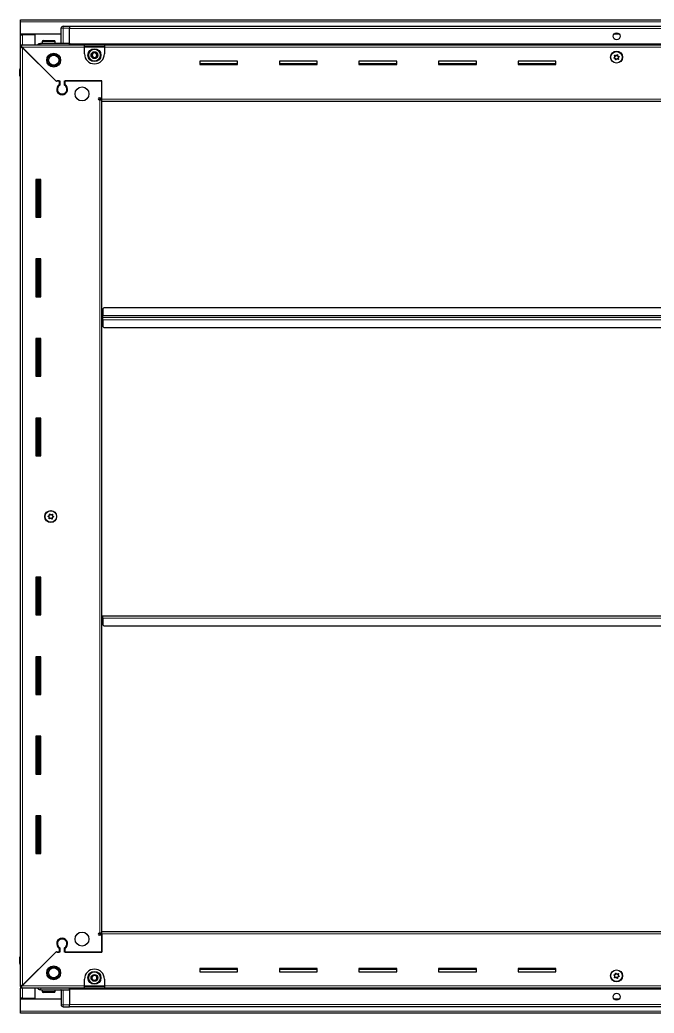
# Model space of a CAD drawing. Header units: millimetres. Extents: x 1315 to 6279, y -1645 to 1872.
# Drawn here: x 5003 to 5641, y 677 to 1676 of the extents above; entities that cross this region are included whole.
import ezdxf

# ---------------------------------------------------------------- set-up
doc = ezdxf.new("R2010")
doc.units = ezdxf.units.MM

msp = doc.modelspace()

# ---------------------------------------------------------------- linework, layer by layer
at = {"color": 7, "linetype": 'Continuous', "lineweight": 25}
for p, q in [((5003.81, 1673.72), (5003.81, 1675.82)), ((5003.81, 1675.82), (6202.81, 1675.82)), ((5003.81, 1661.32), (5003.81, 1673.72)), ((5045.49, 1668.82), (5045.49, 1668.82)), ((5046.81, 1669.32), (5053.31, 1669.32)), ((5046.81, 1669.32), (5053.31, 1669.32)), ((5053.31, 1669.32), (5053.31, 1669.32)), ((5053.31, 1669.32), (5053.31, 1669.32)), ((5053.31, 1669.32), (5053.31, 1667.32)), ((6153.31, 1669.17), (5053.31, 1669.17)), ((5044.81, 1661.32), (5003.81, 1661.32)), ((5003.81, 1660.82), (5003.81, 1661.32)), ((5003.81, 1650.57), (5003.81, 1660.82)), ((5003.81, 1660.82), (5005.91, 1660.82)), ((5005.31, 1660.82), (5005.31, 1661.32)), ((5018.81, 1660.82), (5005.91, 1660.82)), ((5018.81, 1650.57), (5018.81, 1660.82)), ((5044.81, 1652.32), (5044.81, 1667.32)), ((5053.31, 1652.32), (5053.31, 1667.32)), ((5606.19, 1661.32), (5600.44, 1661.32)), ((5003.81, 1649.07), (5003.81, 1650.57)), ((5003.81, 1650.57), (5004.81, 1650.57)), ((5003.81, 1648.57), (5003.81, 1649.07)), ((5003.81, 1649.07), (5004.81, 1649.07)), ((5003.81, 704.07), (5003.81, 1648.57)), ((5005.31, 1648.57), (5003.81, 1648.57)), ((5004.81, 1649.07), (5004.81, 1650.57)), ((5004.81, 1650.57), (5068.31, 1650.57)), ((5005.41, 1648.47), (5039.31, 1614.57)), ((5024.31, 1652.32), (5053.31, 1652.32)), ((5025.81, 1654.22), (5025.81, 1652.32)), ((5026.61, 1655.02), (5038.01, 1655.02)), ((5038.81, 1652.32), (5038.81, 1654.22)), ((5053.24, 1650.57), (5053.31, 1652.29)), ((5053.31, 1652.32), (5053.31, 1651.82)), ((5053.31, 1651.17), (6153.31, 1651.17)), ((5068.31, 1648.47), (5068.31, 1650.57)), ((5068.31, 1650.57), (5088.31, 1650.57)), ((5068.31, 1649.07), (5088.31, 1649.07)), ((5068.31, 1641.57), (5068.31, 1648.47)), ((5088.31, 1650.57), (6118.31, 1650.57)), ((5088.31, 1650.57), (5088.31, 1648.47)), ((5088.31, 1648.47), (5088.31, 1641.57)), ((5040.01, 1613.87), (5005.91, 1647.97)), ((5222.31, 1634.32), (5184.31, 1634.32)), ((5184.31, 1634.32), (5184.31, 1630.82)), ((5222.31, 1631.57), (5184.31, 1631.57)), ((5184.31, 1630.82), (5222.31, 1630.82)), ((5222.31, 1630.82), (5222.31, 1634.32)), ((5302.31, 1634.32), (5264.31, 1634.32)), ((5264.31, 1634.32), (5264.31, 1630.82)), ((5302.31, 1631.57), (5264.31, 1631.57)), ((5264.31, 1630.82), (5302.31, 1630.82)), ((5302.31, 1630.82), (5302.31, 1634.32)), ((5382.31, 1634.32), (5344.31, 1634.32)), ((5344.31, 1634.32), (5344.31, 1630.82)), ((5382.31, 1631.57), (5344.31, 1631.57)), ((5344.31, 1630.82), (5382.31, 1630.82)), ((5382.31, 1630.82), (5382.31, 1634.32)), ((5462.31, 1634.32), (5424.31, 1634.32)), ((5424.31, 1634.32), (5424.31, 1630.82)), ((5462.31, 1631.57), (5424.31, 1631.57)), ((5424.31, 1630.82), (5462.31, 1630.82)), ((5462.31, 1630.82), (5462.31, 1634.32)), ((5542.31, 1634.32), (5504.31, 1634.32)), ((5504.31, 1634.32), (5504.31, 1630.82)), ((5542.31, 1631.57), (5504.31, 1631.57)), ((5504.31, 1630.82), (5542.31, 1630.82)), ((5542.31, 1630.82), (5542.31, 1634.32)), ((5003.31, 1625.82), (5003.31, 1619.32)), ((5003.31, 1619.32), (5003.31, 1625.82)), ((5003.31, 1619.32), (5003.31, 1619.32)), ((5003.81, 1619.32), (5003.31, 1619.32)), ((5003.46, 1619.32), (5003.46, 733.32)), ((5039.31, 1614.57), (5043.51, 1614.57)), ((5040.71, 1614.57), (5040.01, 1613.87)), ((5042.81, 1614.57), (5040.71, 1614.57)), ((5042.81, 1614.57), (5042.81, 1610.68)), ((5043.51, 1614.57), (5043.51, 1610.29)), ((5048.11, 1614.57), (5085.81, 1614.57)), ((5048.11, 1610.29), (5048.11, 1614.57)), ((5048.81, 1610.68), (5048.81, 1614.57)), ((5085.81, 1614.57), (5048.81, 1614.57)), ((5085.81, 1595.92), (5085.81, 1614.57)), ((5085.81, 1597.32), (5085.81, 1614.57)), ((5043.81, 1601.71), (5043.81, 1600.95)), ((5082.96, 1597.32), (5085.81, 1597.32)), ((5083.71, 1595.32), (5082.96, 1595.32)), ((5083.71, 1595.32), (5085.81, 1595.32)), ((5085.81, 1596.32), (5083.81, 1596.32)), ((5083.81, 1596.32), (5083.81, 1595.32)), ((5085.81, 1593.82), (5085.81, 1595.92)), ((6120.81, 1593.82), (5085.81, 1593.82)), ((5085.81, 758.82), (5085.81, 1593.82)), ((5024.31, 1515.32), (5019.31, 1515.32)), ((5019.31, 1515.32), (5019.31, 1477.32)), ((5021.46, 1477.32), (5021.46, 1515.32)), ((5023.25, 1477.32), (5023.25, 1515.32)), ((5023.29, 1477.32), (5023.29, 1515.32)), ((5024.31, 1477.32), (5024.31, 1515.32)), ((5019.31, 1477.32), (5024.31, 1477.32)), ((5024.31, 1435.32), (5019.31, 1435.32)), ((5019.31, 1435.32), (5019.31, 1397.32)), ((5021.46, 1397.32), (5021.46, 1435.32)), ((5023.25, 1397.32), (5023.25, 1435.32)), ((5023.29, 1397.32), (5023.29, 1435.32)), ((5024.31, 1397.32), (5024.31, 1435.32)), ((5019.31, 1397.32), (5024.31, 1397.32)), ((5086.81, 1379.17), (5086.56, 1379.17)), ((5086.56, 1379.17), (5086.56, 1376.32)), ((5087.81, 1386.32), (5086.81, 1385.32)), ((5086.81, 1385.32), (5086.81, 1378.42)), ((6118.81, 1386.32), (5087.81, 1386.32)), ((5086.56, 1376.32), (5085.81, 1376.32)), ((5086.56, 1376.32), (5086.56, 1373.47)), ((5086.56, 1373.47), (5086.81, 1373.47)), ((5086.81, 1376.32), (5086.81, 1378.42)), ((5086.81, 1374.22), (5086.81, 1376.32)), ((6119.81, 1376.32), (5086.81, 1376.32)), ((5086.81, 1374.22), (5086.81, 1367.32)), ((5086.81, 1367.32), (5087.81, 1366.32)), ((5087.81, 1366.32), (6118.81, 1366.32)), ((5024.31, 1355.32), (5019.31, 1355.32)), ((5019.31, 1355.32), (5019.31, 1317.32)), ((5021.46, 1317.32), (5021.46, 1355.32)), ((5023.25, 1317.32), (5023.25, 1355.32)), ((5023.29, 1317.32), (5023.29, 1355.32)), ((5024.31, 1317.32), (5024.31, 1355.32)), ((5019.31, 1317.32), (5024.31, 1317.32)), ((5024.31, 1275.32), (5019.31, 1275.32)), ((5019.31, 1275.32), (5019.31, 1237.32)), ((5021.46, 1237.32), (5021.46, 1275.32)), ((5023.25, 1237.32), (5023.25, 1275.32)), ((5023.29, 1237.32), (5023.29, 1275.32)), ((5024.31, 1237.32), (5024.31, 1275.32)), ((5019.31, 1237.32), (5024.31, 1237.32)), ((5024.31, 1115.32), (5019.31, 1115.32)), ((5019.31, 1115.32), (5019.31, 1077.32)), ((5021.46, 1077.32), (5021.46, 1115.32)), ((5023.25, 1077.32), (5023.25, 1115.32)), ((5023.29, 1077.32), (5023.29, 1115.32)), ((5024.31, 1077.32), (5024.31, 1115.32)), ((5019.31, 1077.32), (5024.31, 1077.32)), ((5085.81, 1076.32), (5086.56, 1076.32)), ((5086.56, 1076.32), (5086.56, 1073.47)), ((5086.56, 1073.47), (5086.81, 1073.47)), ((5086.81, 1074.22), (5086.81, 1076.32)), ((5086.81, 1076.32), (6119.81, 1076.32)), ((5086.81, 1074.22), (5086.81, 1067.32)), ((5086.81, 1067.32), (5087.81, 1066.32)), ((5087.81, 1066.32), (6118.81, 1066.32)), ((5024.31, 1035.32), (5019.31, 1035.32)), ((5019.31, 1035.32), (5019.31, 997.32)), ((5021.46, 997.32), (5021.46, 1035.32)), ((5023.25, 997.32), (5023.25, 1035.32)), ((5023.29, 997.32), (5023.29, 1035.32)), ((5024.31, 997.32), (5024.31, 1035.32)), ((5019.31, 997.32), (5024.31, 997.32)), ((5024.31, 955.32), (5019.31, 955.32)), ((5019.31, 955.32), (5019.31, 917.32)), ((5021.46, 917.32), (5021.46, 955.32)), ((5023.25, 917.32), (5023.25, 955.32)), ((5023.29, 917.32), (5023.29, 955.32)), ((5024.31, 917.32), (5024.31, 955.32)), ((5019.31, 917.32), (5024.31, 917.32)), ((5024.31, 875.32), (5019.31, 875.32)), ((5019.31, 875.32), (5019.31, 837.32)), ((5021.46, 837.32), (5021.46, 875.32)), ((5023.25, 837.32), (5023.25, 875.32)), ((5023.29, 837.32), (5023.29, 875.32)), ((5024.31, 837.32), (5024.31, 875.32)), ((5019.31, 837.32), (5024.31, 837.32)), ((5043.81, 751.7), (5043.81, 750.94)), ((5082.96, 757.32), (5083.71, 757.32)), ((5085.81, 755.32), (5082.96, 755.32)), ((5085.81, 757.32), (5083.71, 757.32)), ((5083.81, 757.32), (5083.81, 756.32)), ((5083.81, 756.32), (5085.81, 756.32)), ((5085.81, 756.72), (5085.81, 758.82)), ((5085.81, 758.82), (6120.81, 758.82)), ((5085.81, 756.72), (5085.81, 738.07)), ((5085.81, 738.07), (5085.81, 755.32)), ((5042.81, 741.96), (5042.81, 738.07)), ((5043.51, 742.36), (5043.51, 738.07)), ((5048.11, 738.07), (5048.11, 742.36)), ((5048.81, 738.07), (5048.81, 741.96)), ((5003.31, 733.32), (5003.31, 733.32)), ((5003.31, 726.82), (5003.31, 733.32)), ((5003.31, 733.32), (5003.31, 733.32)), ((5003.31, 733.32), (5003.31, 726.82)), ((5003.81, 733.32), (5003.31, 733.32)), ((5039.31, 738.07), (5005.41, 704.17)), ((5005.91, 704.67), (5040.01, 738.77)), ((5043.51, 738.07), (5039.31, 738.07)), ((5040.01, 738.77), (5040.71, 738.07)), ((5040.71, 738.07), (5042.81, 738.07)), ((5085.81, 738.07), (5048.11, 738.07)), ((5048.81, 738.07), (5085.81, 738.07)), ((5003.81, 725.5), (5003.81, 725.5)), ((5222.31, 721.82), (5184.31, 721.82)), ((5184.31, 721.82), (5184.31, 718.32)), ((5184.31, 721.07), (5222.31, 721.07)), ((5222.31, 718.32), (5222.31, 721.82)), ((5302.31, 721.82), (5264.31, 721.82)), ((5264.31, 721.82), (5264.31, 718.32)), ((5264.31, 721.07), (5302.31, 721.07)), ((5302.31, 718.32), (5302.31, 721.82)), ((5382.31, 721.82), (5344.31, 721.82)), ((5344.31, 721.82), (5344.31, 718.32)), ((5344.31, 721.07), (5382.31, 721.07)), ((5382.31, 718.32), (5382.31, 721.82)), ((5462.31, 721.82), (5424.31, 721.82)), ((5424.31, 721.82), (5424.31, 718.32)), ((5424.31, 721.07), (5462.31, 721.07)), ((5462.31, 718.32), (5462.31, 721.82)), ((5542.31, 721.82), (5504.31, 721.82)), ((5504.31, 721.82), (5504.31, 718.32)), ((5504.31, 721.07), (5542.31, 721.07)), ((5542.31, 718.32), (5542.31, 721.82)), ((5068.31, 704.17), (5068.31, 711.07)), ((5088.31, 711.07), (5088.31, 704.17)), ((5184.31, 718.32), (5222.31, 718.32)), ((5264.31, 718.32), (5302.31, 718.32)), ((5344.31, 718.32), (5382.31, 718.32)), ((5424.31, 718.32), (5462.31, 718.32)), ((5504.31, 718.32), (5542.31, 718.32)), ((5003.81, 703.57), (5003.81, 704.07)), ((5005.31, 704.07), (5003.81, 704.07)), ((5003.81, 703.57), (5003.81, 702.07)), ((5004.81, 703.57), (5003.81, 703.57)), ((5003.81, 691.82), (5003.81, 702.07)), ((5004.81, 702.07), (5003.81, 702.07)), ((5004.81, 703.57), (5004.81, 702.07)), ((5068.31, 702.07), (5004.81, 702.07)), ((5018.81, 691.82), (5018.81, 702.07)), ((5024.31, 700.32), (5053.31, 700.32)), ((5025.81, 700.32), (5025.81, 698.42)), ((5038.81, 698.42), (5038.81, 700.32)), ((5044.81, 700.32), (5044.81, 685.32)), ((5053.31, 700.36), (5053.24, 702.07)), ((6153.31, 701.47), (5053.31, 701.47)), ((5053.31, 700.32), (5053.31, 700.82)), ((5053.31, 700.32), (5053.31, 685.32)), ((5068.31, 702.07), (5068.31, 704.17)), ((5088.31, 703.57), (5068.31, 703.57)), ((5088.31, 702.07), (5068.31, 702.07)), ((5088.31, 704.17), (5088.31, 702.07)), ((6118.31, 702.07), (5088.31, 702.07)), ((5005.91, 691.82), (5003.81, 691.82)), ((5003.81, 691.32), (5003.81, 691.82)), ((5003.81, 678.92), (5003.81, 691.32)), ((5003.81, 691.32), (5044.81, 691.32)), ((5005.31, 691.32), (5005.31, 691.82)), ((5005.91, 691.82), (5018.81, 691.82)), ((5030.39, 697.62), (5026.61, 697.62)), ((5038.01, 697.62), (5030.39, 697.62)), ((5600.44, 691.32), (5606.19, 691.32)), ((5044.81, 685.32), (5044.81, 685.32)), ((5046.81, 683.32), (5053.31, 683.32)), ((5046.81, 683.32), (5053.31, 683.32)), ((5053.31, 683.32), (5053.31, 685.32)), ((5053.31, 683.47), (6153.31, 683.47)), ((5053.31, 683.32), (5053.31, 683.32)), ((5003.81, 676.82), (5003.81, 678.92)), ((6202.81, 676.82), (5003.81, 676.82))]:
    msp.add_line(p, q, dxfattribs=at)
at = {"color": 8, "linetype": 'Continuous', "lineweight": 18}
for p, q in [((6202.81, 1673.72), (5003.81, 1673.72)), ((5046.81, 1669.32), (5046.81, 1667.32)), ((5005.91, 1660.82), (5005.91, 1661.32)), ((5005.91, 1650.57), (5005.91, 1660.82)), ((5044.81, 1667.32), (5046.81, 1667.32)), ((5046.81, 1667.32), (5046.81, 1652.32)), ((5053.31, 1667.32), (5046.81, 1667.32)), ((6153.31, 1667.17), (5053.31, 1667.17)), ((5068.31, 1648.47), (5005.41, 1648.47)), ((5025.81, 1654.22), (5038.81, 1654.22)), ((6153.31, 1651.82), (5053.31, 1651.82)), ((6153.31, 1650.59), (5053.31, 1650.59)), ((5068.31, 1648.47), (5088.31, 1648.47)), ((6118.31, 1648.47), (5088.31, 1648.47)), ((5005.91, 1647.97), (5005.91, 704.67)), ((5003.81, 1625.82), (5003.31, 1625.82)), ((5083.71, 757.32), (5083.71, 1595.32)), ((5085.81, 1595.92), (6120.81, 1595.92)), ((5020.81, 1515.32), (5020.81, 1477.32)), ((5022.05, 1515.32), (5022.05, 1477.32)), ((5020.81, 1435.32), (5020.81, 1397.32)), ((5022.05, 1435.32), (5022.05, 1397.32)), ((6119.81, 1378.42), (5086.81, 1378.42)), ((5086.81, 1374.22), (6119.81, 1374.22)), ((5020.81, 1355.32), (5020.81, 1317.32)), ((5022.05, 1355.32), (5022.05, 1317.32)), ((5020.81, 1275.32), (5020.81, 1237.32)), ((5022.05, 1275.32), (5022.05, 1237.32)), ((5020.81, 1115.32), (5020.81, 1077.32)), ((5022.05, 1115.32), (5022.05, 1077.32)), ((5086.81, 1074.22), (6119.81, 1074.22)), ((5020.81, 1035.32), (5020.81, 997.32)), ((5022.05, 1035.32), (5022.05, 997.32)), ((5020.81, 955.32), (5020.81, 917.32)), ((5022.05, 955.32), (5022.05, 917.32)), ((5020.81, 875.32), (5020.81, 837.32)), ((5022.05, 875.32), (5022.05, 837.32)), ((6120.81, 756.72), (5085.81, 756.72)), ((5003.81, 726.82), (5003.31, 726.82)), ((5005.41, 704.17), (5068.31, 704.17)), ((5005.91, 691.82), (5005.91, 702.07)), ((5046.81, 685.32), (5046.81, 700.32)), ((5053.31, 702.06), (6153.31, 702.06)), ((5053.31, 700.82), (6153.31, 700.82)), ((5088.31, 704.17), (5068.31, 704.17)), ((5088.31, 704.17), (6118.31, 704.17)), ((5005.91, 691.32), (5005.91, 691.82)), ((5030.12, 698.42), (5025.81, 698.42)), ((5038.81, 698.42), (5030.12, 698.42)), ((5044.81, 685.32), (5046.81, 685.32)), ((5053.31, 685.32), (5046.81, 685.32)), ((5046.81, 683.32), (5046.81, 685.32)), ((5053.31, 685.47), (6153.31, 685.47)), ((6202.81, 678.92), (5003.81, 678.92))]:
    msp.add_line(p, q, dxfattribs=at)
at = {"color": 7, "linetype": 'Continuous', "lineweight": 25}
for centre, radius in [((5603.31, 1659.32), 3.5), ((5037.31, 1635.32), 7), ((5037.31, 1635.32), 6.03), ((5037.31, 1635.32), 5.1), ((5078.31, 1640.32), 6.5), ((5078.31, 1640.32), 3.46), ((5603.31, 1638.32), 6), ((5603.31, 1638.17), 5.78), ((5603.31, 1638.17), 1.85), ((5065.81, 1601.32), 7), ((5034.31, 1176.32), 6), ((5034.46, 1176.32), 5.79), ((5034.46, 1176.32), 1.85), ((5065.81, 751.32), 7), ((5037.31, 717.32), 7), ((5037.31, 717.32), 6.03), ((5037.31, 717.32), 5.1), ((5603.31, 714.32), 6), ((5603.31, 714.47), 5.79), ((5078.31, 712.32), 6.5), ((5078.31, 712.32), 3.46), ((5603.31, 714.47), 1.85), ((5603.31, 693.32), 3.5)]:
    msp.add_circle(centre, radius, dxfattribs=at)
at = {"color": 8, "linetype": 'Continuous', "lineweight": 18}
for centre in [(5078.31, 1640.32), (5078.31, 712.32)]:
    msp.add_circle(centre, 5.7, dxfattribs=at)
at = {"color": 7, "linetype": 'Continuous', "lineweight": 25}
for centre, radius, start, end in [((5046.81, 1667.32), 2, 90, 180), ((5046.81, 1667.32), 2, 90, 131.40962), ((5026.61, 1654.22), 0.8, 90, 180), ((5038.01, 1654.22), 0.8, 0, 90), ((5044.61, 1652.52), 0.2, 270, 0), ((5078.31, 1641.57), 10, 180, 270), ((5078.31, 1640.32), 2.5, 134.01559, 194.01559), ((5078.31, 1640.32), 2.5, 194.01559, 254.01559), ((5078.31, 1640.32), 2.5, 74.01559, 134.01559), ((5078.31, 1640.32), 2.5, 254.01559, 314.01559), ((5078.31, 1641.57), 10, 270, 0), ((5078.31, 1640.32), 2.5, 14.01559, 74.01559), ((5078.31, 1640.32), 2.5, 314.01559, 14.01559), ((5005.31, 1625.82), 2, 138.59038, 180), ((5045.81, 1606.07), 5.5, 123.05573, 56.94427), ((5045.81, 1606.07), 4.8, 118.63099, 61.36901), ((5082.96, 1596.32), 1, 90, 270), ((5045.81, 746.57), 5.5, 303.05573, 236.94427), ((5045.81, 746.57), 4.8, 298.63099, 241.36901), ((5082.96, 756.32), 1, 90, 270), ((5005.31, 726.82), 2, 180, 221.39416), ((5078.31, 711.07), 10, 90, 180), ((5078.31, 711.07), 10, 0, 90), ((5078.31, 712.32), 2.5, 127.47401, 187.47401), ((5078.31, 712.32), 2.5, 187.47401, 247.47401), ((5078.31, 712.32), 2.5, 67.47401, 127.47401), ((5078.31, 712.32), 2.5, 247.47401, 307.47401), ((5078.31, 712.32), 2.5, 7.47401, 67.47401), ((5078.31, 712.32), 2.5, 307.47401, 7.47401), ((5044.61, 700.12), 0.2, 0, 90), ((5026.61, 698.42), 0.8, 180, 270), ((5038.01, 698.42), 0.8, 270, 0), ((5046.81, 685.32), 2, 180, 270), ((5046.81, 685.32), 2, 180, 270)]:
    msp.add_arc(centre, radius, start, end, dxfattribs=at)
for points, knots in [([(5003.81, 1648.57), (5003.84, 1648.53), (5003.89, 1648.44), (5004.28, 1648.3), (5004.84, 1648.17), (5005.42, 1648.06), (5005.79, 1648), (5005.91, 1647.97)], [0, 0, 0, 0, 0.230255, 0.448522, 0.666786, 0.88505, 1, 1, 1, 1]), ([(5005.41, 1648.47), (5005.37, 1648.73), (5005.28, 1649.22), (5005.14, 1649.86), (5005.01, 1650.33), (5004.9, 1650.55), (5004.84, 1650.57), (5004.81, 1650.57)], [0, 0, 0, 0, 0.230255, 0.448522, 0.666786, 0.88505, 1, 1, 1, 1]), ([(5021.1, 1650.57), (5021.22, 1650.77), (5021.61, 1651.42), (5022.76, 1652.13), (5023.8, 1652.26), (5024.31, 1652.32)], [0, 0, 0, 0, 0.18225, 0.591125, 1, 1, 1, 1]), ([(5053.31, 1652.32), (5053.31, 1652.29), (5053.31, 1652.21), (5053.31, 1651.59), (5053.31, 1651.01), (5053.31, 1650.62), (5053.31, 1650.59)], [0, 0, 0, 0, 0.324279, 0.648558, 0.972836, 1, 1, 1, 1]), ([(5075.54, 1641.12), (5075.91, 1641.48), (5076.6, 1642.15), (5077.29, 1642.81), (5077.61, 1643.12)], [0, 0, 0, 0, 0.534686, 1, 1, 1, 1]), ([(5076.24, 1638.32), (5076.15, 1638.65), (5075.95, 1639.45), (5075.71, 1640.42), (5075.57, 1641), (5075.54, 1641.12)], [0, 0, 0, 0, 0.362901, 0.866875, 1, 1, 1, 1]), ([(5077.61, 1643.12), (5078.11, 1642.98), (5079.04, 1642.72), (5079.96, 1642.45), (5080.39, 1642.33)], [0, 0, 0, 0, 0.534686, 1, 1, 1, 1]), ([(5081.09, 1639.53), (5080.72, 1639.17), (5080.02, 1638.5), (5079.33, 1637.83), (5079.01, 1637.52)], [0, 0, 0, 0, 0.534686, 1, 1, 1, 1]), ([(5080.39, 1642.33), (5080.42, 1642.21), (5080.56, 1641.63), (5080.81, 1640.66), (5081, 1639.86), (5081.09, 1639.53)], [0, 0, 0, 0, 0.133125, 0.637099, 1, 1, 1, 1]), ([(5601.43, 1640.24), (5601.42, 1640.23), (5601.4, 1640.21), (5601.39, 1640.15), (5601.41, 1640.01), (5601.5, 1639.64), (5601.64, 1639.11), (5601.47, 1638.5), (5601.12, 1638.13), (5600.81, 1637.88), (5600.64, 1637.72), (5600.59, 1637.64), (5600.57, 1637.6), (5600.58, 1637.57), (5600.59, 1637.54), (5600.65, 1637.49), (5600.9, 1637.39), (5601.36, 1637.29), (5602, 1636.98), (5602.25, 1636.31), (5602.31, 1635.84), (5602.39, 1635.58), (5602.43, 1635.53), (5602.45, 1635.51), (5602.48, 1635.5), (5602.52, 1635.51), (5602.56, 1635.52), (5602.63, 1635.57), (5602.8, 1635.72), (5603.07, 1635.99), (5603.47, 1636.31), (5604.09, 1636.42), (5604.6, 1636.23), (5604.97, 1636.1), (5605.12, 1636.07), (5605.17, 1636.09), (5605.2, 1636.1), (5605.22, 1636.13), (5605.23, 1636.19), (5605.22, 1636.34), (5605.12, 1636.71), (5604.98, 1637.23), (5605.15, 1637.84), (5605.51, 1638.21), (5605.81, 1638.46), (5605.99, 1638.63), (5606.04, 1638.71), (5606.05, 1638.75), (5606.05, 1638.78), (5606.03, 1638.81), (5605.98, 1638.85), (5605.73, 1638.95), (5605.26, 1639.06), (5604.63, 1639.37), (5604.37, 1640.03), (5604.32, 1640.51), (5604.24, 1640.76), (5604.2, 1640.82), (5604.17, 1640.84), (5604.14, 1640.85), (5604.11, 1640.84), (5604.07, 1640.82), (5604, 1640.78), (5603.83, 1640.63), (5603.56, 1640.36), (5603.16, 1640.04), (5602.53, 1639.93), (5602.02, 1640.11), (5601.66, 1640.25), (5601.51, 1640.27), (5601.45, 1640.26), (5601.44, 1640.25), (5601.43, 1640.24)], [0, 0, 0, 0, 0.002009, 0.00442, 0.009365, 0.025528, 0.067705, 0.095786, 0.124646, 0.150342, 0.160519, 0.163394, 0.165697, 0.167245, 0.168874, 0.17077, 0.178606, 0.211994, 0.249994, 0.287995, 0.321383, 0.329219, 0.331115, 0.332744, 0.334292, 0.336217, 0.338535, 0.341318, 0.349662, 0.375358, 0.404217, 0.432298, 0.474475, 0.490639, 0.496669, 0.49844, 0.5, 0.502009, 0.50442, 0.509365, 0.525528, 0.567705, 0.595786, 0.624646, 0.650342, 0.660519, 0.663394, 0.665697, 0.667245, 0.668874, 0.67077, 0.678606, 0.711994, 0.749994, 0.787995, 0.821383, 0.829219, 0.831115, 0.832744, 0.834292, 0.836217, 0.838535, 0.841318, 0.849662, 0.875358, 0.904217, 0.932298, 0.974475, 0.990639, 0.996669, 0.99844, 1, 1, 1, 1]), ([(5079.01, 1637.52), (5078.52, 1637.66), (5077.59, 1637.93), (5076.67, 1638.19), (5076.24, 1638.32)], [0, 0, 0, 0, 0.534686, 1, 1, 1, 1]), ([(5036.1, 1178.6), (5036.09, 1178.6), (5036.06, 1178.61), (5036, 1178.61), (5035.87, 1178.57), (5035.52, 1178.4), (5035.04, 1178.15), (5034.41, 1178.19), (5033.97, 1178.47), (5033.66, 1178.71), (5033.47, 1178.85), (5033.38, 1178.88), (5033.34, 1178.89), (5033.3, 1178.87), (5033.28, 1178.85), (5033.25, 1178.79), (5033.2, 1178.53), (5033.2, 1178.05), (5033.02, 1177.36), (5032.42, 1176.98), (5031.97, 1176.82), (5031.74, 1176.7), (5031.69, 1176.64), (5031.68, 1176.61), (5031.68, 1176.58), (5031.69, 1176.55), (5031.71, 1176.51), (5031.77, 1176.46), (5031.95, 1176.32), (5032.28, 1176.11), (5032.67, 1175.79), (5032.91, 1175.2), (5032.83, 1174.66), (5032.78, 1174.28), (5032.78, 1174.13), (5032.8, 1174.07), (5032.83, 1174.05), (5032.86, 1174.03), (5032.92, 1174.04), (5033.06, 1174.08), (5033.4, 1174.25), (5033.89, 1174.49), (5034.52, 1174.46), (5034.96, 1174.18), (5035.26, 1173.94), (5035.46, 1173.8), (5035.55, 1173.77), (5035.59, 1173.76), (5035.62, 1173.77), (5035.65, 1173.8), (5035.68, 1173.86), (5035.72, 1174.12), (5035.73, 1174.6), (5035.9, 1175.29), (5036.5, 1175.67), (5036.95, 1175.82), (5037.19, 1175.95), (5037.24, 1176), (5037.25, 1176.03), (5037.25, 1176.06), (5037.24, 1176.1), (5037.21, 1176.13), (5037.15, 1176.19), (5036.97, 1176.33), (5036.65, 1176.53), (5036.25, 1176.86), (5036.02, 1177.45), (5036.09, 1177.98), (5036.15, 1178.37), (5036.14, 1178.52), (5036.12, 1178.57), (5036.11, 1178.59), (5036.1, 1178.6)], [0, 0, 0, 0, 0.002009, 0.00442, 0.009365, 0.025528, 0.067705, 0.095786, 0.124646, 0.150342, 0.160519, 0.163394, 0.165697, 0.167245, 0.168874, 0.17077, 0.178606, 0.211994, 0.249994, 0.287995, 0.321383, 0.329219, 0.331115, 0.332744, 0.334292, 0.336217, 0.338535, 0.341318, 0.349662, 0.375358, 0.404217, 0.432298, 0.474475, 0.490639, 0.496669, 0.49844, 0.5, 0.502009, 0.50442, 0.509365, 0.525528, 0.567705, 0.595786, 0.624646, 0.650342, 0.660519, 0.663394, 0.665697, 0.667245, 0.668874, 0.67077, 0.678606, 0.711994, 0.749994, 0.787995, 0.821383, 0.829219, 0.831115, 0.832744, 0.834292, 0.836217, 0.838535, 0.841318, 0.849662, 0.875358, 0.904217, 0.932298, 0.974475, 0.990639, 0.996669, 0.99844, 1, 1, 1, 1]), ([(5075.65, 713.43), (5075.75, 713.51), (5076.22, 713.87), (5077.01, 714.48), (5077.66, 714.98), (5077.94, 715.19)], [0, 0, 0, 0, 0.133125, 0.637099, 1, 1, 1, 1]), ([(5076.02, 710.57), (5075.95, 711.08), (5075.83, 712.03), (5075.7, 712.99), (5075.65, 713.43)], [0, 0, 0, 0, 0.5346859, 1, 1, 1, 1]), ([(5078.69, 709.46), (5078.21, 709.66), (5077.32, 710.03), (5076.43, 710.4), (5076.02, 710.57)], [0, 0, 0, 0, 0.5346859, 1, 1, 1, 1]), ([(5077.94, 715.19), (5078.41, 714.99), (5079.3, 714.62), (5080.19, 714.25), (5080.6, 714.08)], [0, 0, 0, 0, 0.534686, 1, 1, 1, 1]), ([(5080.98, 711.22), (5080.71, 711.01), (5080.05, 710.51), (5079.26, 709.9), (5078.79, 709.54), (5078.69, 709.46)], [0, 0, 0, 0, 0.362901, 0.866875, 1, 1, 1, 1]), ([(5080.6, 714.08), (5080.67, 713.57), (5080.8, 712.61), (5080.92, 711.66), (5080.98, 711.22)], [0, 0, 0, 0, 0.5346859, 1, 1, 1, 1]), ([(5601.43, 712.4), (5601.44, 712.4), (5601.46, 712.38), (5601.52, 712.38), (5601.66, 712.4), (5602.03, 712.54), (5602.53, 712.72), (5603.16, 712.61), (5603.56, 712.29), (5603.84, 712.01), (5604.02, 711.85), (5604.1, 711.81), (5604.14, 711.8), (5604.17, 711.81), (5604.2, 711.83), (5604.24, 711.88), (5604.32, 712.14), (5604.37, 712.61), (5604.63, 713.28), (5605.26, 713.59), (5605.73, 713.69), (5605.98, 713.79), (5606.03, 713.84), (5606.05, 713.87), (5606.05, 713.9), (5606.04, 713.93), (5606.02, 713.97), (5605.97, 714.04), (5605.81, 714.19), (5605.51, 714.43), (5605.15, 714.8), (5604.98, 715.41), (5605.12, 715.94), (5605.22, 716.32), (5605.23, 716.47), (5605.22, 716.52), (5605.2, 716.55), (5605.16, 716.56), (5605.11, 716.57), (5604.96, 716.54), (5604.6, 716.41), (5604.09, 716.23), (5603.47, 716.34), (5603.07, 716.66), (5602.79, 716.94), (5602.61, 717.09), (5602.53, 717.14), (5602.49, 717.15), (5602.45, 717.14), (5602.43, 717.12), (5602.39, 717.06), (5602.31, 716.81), (5602.25, 716.33), (5602, 715.67), (5601.36, 715.36), (5600.9, 715.25), (5600.65, 715.15), (5600.59, 715.11), (5600.58, 715.08), (5600.57, 715.05), (5600.58, 715.01), (5600.6, 714.98), (5600.66, 714.91), (5600.82, 714.76), (5601.12, 714.52), (5601.47, 714.14), (5601.64, 713.53), (5601.5, 713.01), (5601.4, 712.63), (5601.39, 712.48), (5601.41, 712.43), (5601.42, 712.41), (5601.43, 712.4)], [0, 0, 0, 0, 0.002009, 0.00442, 0.009365, 0.025528, 0.067705, 0.095786, 0.124646, 0.150342, 0.160519, 0.163394, 0.165697, 0.167245, 0.168874, 0.17077, 0.178606, 0.211994, 0.249994, 0.287995, 0.321383, 0.329219, 0.331115, 0.332744, 0.334292, 0.336217, 0.338535, 0.341318, 0.349662, 0.375358, 0.404217, 0.432298, 0.474475, 0.490639, 0.496669, 0.49844, 0.5, 0.502009, 0.50442, 0.509365, 0.525528, 0.567705, 0.595786, 0.624646, 0.650342, 0.660519, 0.663394, 0.665697, 0.667245, 0.668874, 0.67077, 0.678606, 0.711994, 0.749994, 0.787995, 0.821383, 0.829219, 0.831115, 0.832744, 0.834292, 0.836217, 0.838535, 0.841318, 0.849662, 0.875358, 0.904217, 0.932298, 0.974475, 0.990639, 0.996669, 0.99844, 1, 1, 1, 1]), ([(5005.91, 704.67), (5005.66, 704.63), (5005.17, 704.54), (5004.52, 704.4), (5004.06, 704.27), (5003.84, 704.16), (5003.82, 704.1), (5003.81, 704.07)], [0, 0, 0, 0, 0.2302553, 0.4485219, 0.6667858, 0.8850496, 1, 1, 1, 1]), ([(5004.81, 702.07), (5004.86, 702.1), (5004.95, 702.15), (5005.08, 702.55), (5005.21, 703.1), (5005.32, 703.68), (5005.39, 704.05), (5005.41, 704.17)], [0, 0, 0, 0, 0.230255, 0.448522, 0.666786, 0.88505, 1, 1, 1, 1]), ([(5021.1, 702.07), (5021.22, 701.87), (5021.61, 701.22), (5022.76, 700.51), (5023.8, 700.39), (5024.31, 700.32)], [0, 0, 0, 0, 0.18225, 0.591125, 1, 1, 1, 1]), ([(5053.31, 700.32), (5053.31, 700.36), (5053.31, 700.44), (5053.31, 701.05), (5053.31, 701.63), (5053.31, 702.03), (5053.31, 702.06)], [0, 0, 0, 0, 0.324279, 0.648558, 0.972836, 1, 1, 1, 1])]:
    msp.add_open_spline(points, degree=3, knots=knots, dxfattribs=at)
for points in [[(5005.41, 1648.47), (5005.36, 1648.55), (5005.26, 1648.71), (5005.11, 1648.91), (5004.96, 1649.05), (5004.86, 1649.06), (5004.81, 1649.07)], [(5005.31, 1648.57), (5005.32, 1648.52), (5005.34, 1648.42), (5005.48, 1648.27), (5005.68, 1648.12), (5005.83, 1648.02), (5005.91, 1647.97)], [(5004.81, 703.57), (5004.86, 703.58), (5004.96, 703.6), (5005.11, 703.74), (5005.26, 703.94), (5005.36, 704.09), (5005.41, 704.17)], [(5005.91, 704.67), (5005.83, 704.62), (5005.68, 704.52), (5005.48, 704.37), (5005.34, 704.22), (5005.32, 704.12), (5005.31, 704.07)]]:
    msp.add_open_spline(points, degree=3, dxfattribs=at)
at = {"color": 8, "linetype": 'Continuous', "lineweight": 18}
for points in [[(5024.31, 1652.32), (5024.31, 1652.28), (5024.31, 1652.2), (5024.31, 1651.77), (5024.31, 1651.31), (5024.31, 1650.9), (5024.31, 1650.63), (5024.31, 1650.57)], [(5024.31, 700.32), (5024.31, 700.37), (5024.31, 700.44), (5024.31, 700.88), (5024.31, 701.33), (5024.31, 701.75), (5024.31, 702.02), (5024.31, 702.07)]]:
    msp.add_open_spline(points, degree=3, knots=[0, 0, 0, 0, 0.359753, 0.553414, 0.751185, 0.948956, 1, 1, 1, 1], dxfattribs=at)

doc.saveas('drawing.dxf')
